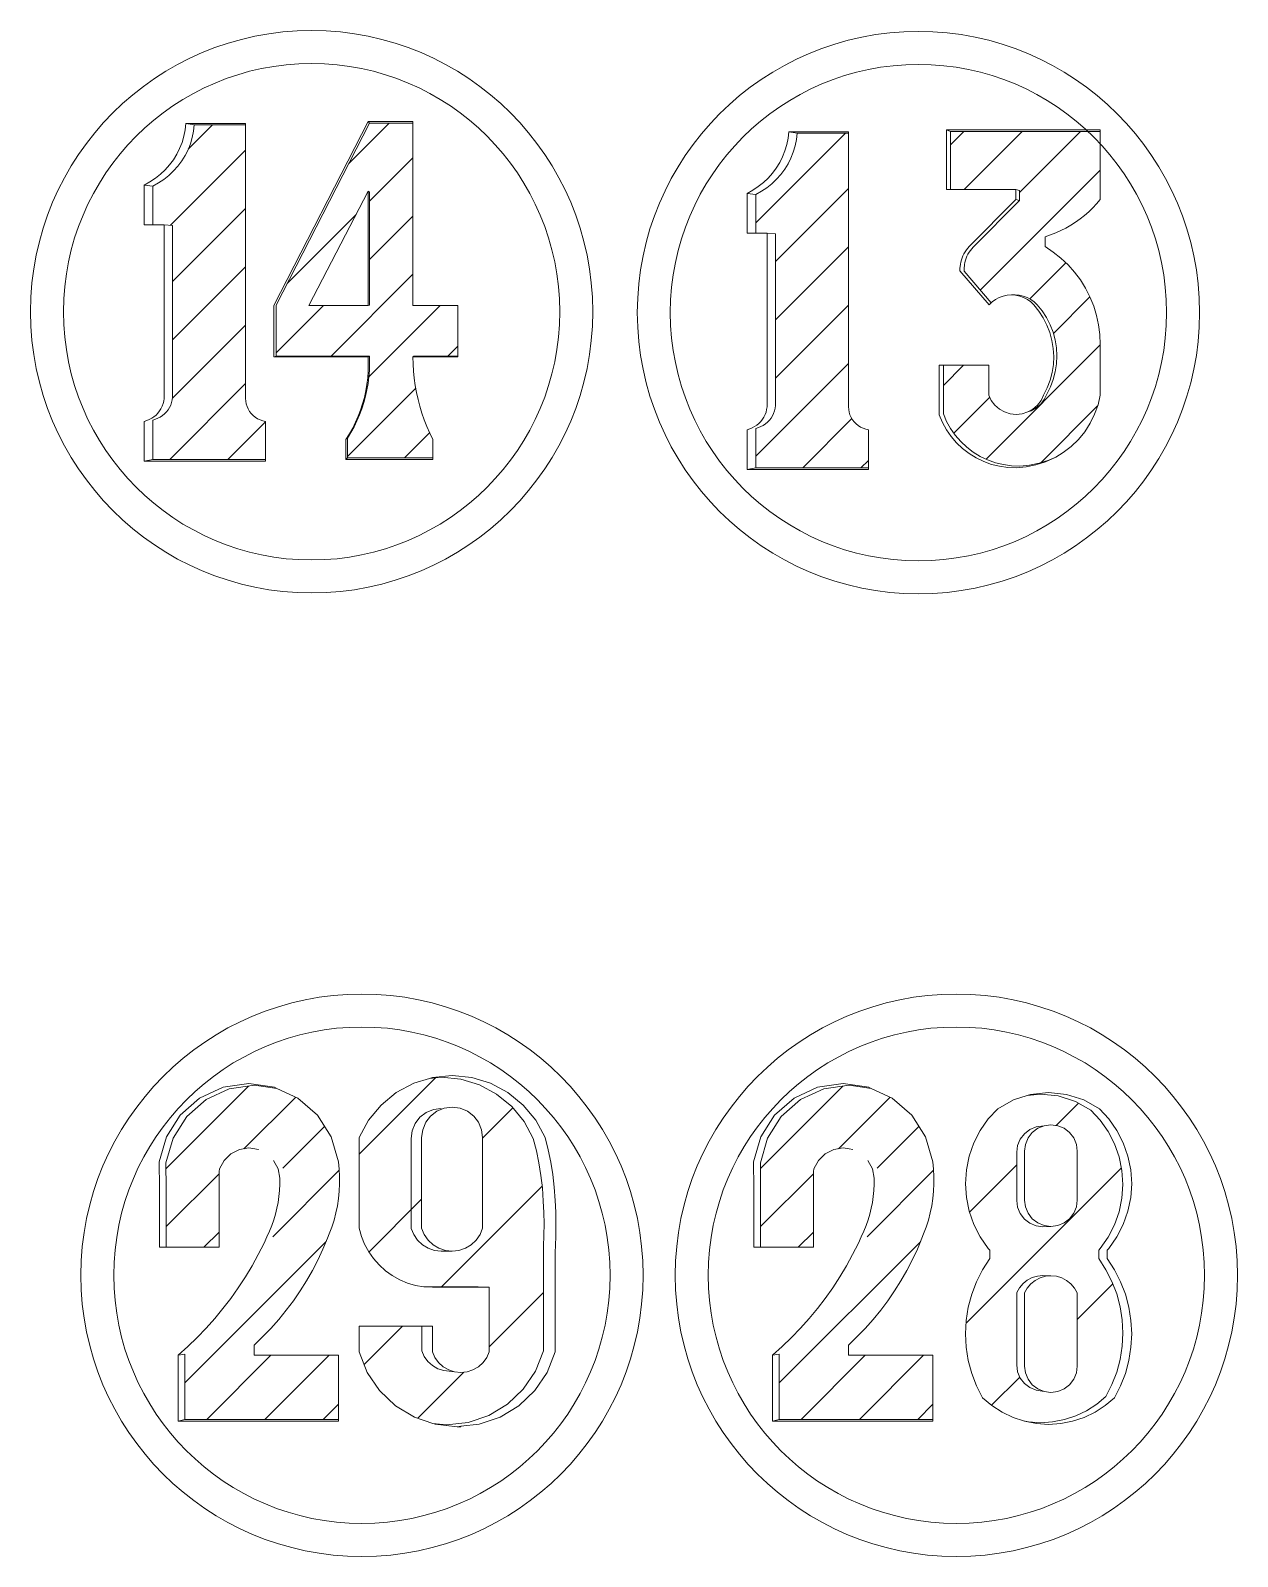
# Model space of a CAD drawing. Header units: inches. Extents: x -1979 to 7680, y -968 to 3127.
# Drawn here: x 2742.26 to 2776, y 992.77 to 1035.41 of the extents above; entities that cross this region are included whole.
import ezdxf

# ---------------------------------------------------------------- set-up
doc = ezdxf.new("R2010")
doc.units = ezdxf.units.IN
doc.header["$MEASUREMENT"] = 0
pattern_1 = [(45, (2232.7072, 1574.1366), (-0.8148213, 0.8148213), [])]

msp = doc.modelspace()

# ---------------------------------------------------------------- hatches: boundary and pattern name
at = {"lineweight": 20}
h = msp.add_hatch(dxfattribs=at)
h.set_pattern_fill('ANSI31', color=256, scale=9.218651)
h.set_pattern_definition(pattern_1)
h.paths.add_polyline_path([(2748.677, 1024.525), (2748.607, 1024.558), (2748.542, 1024.599), (2748.482, 1024.647), (2748.428, 1024.703), (2748.381, 1024.764), (2748.342, 1024.83), (2748.311, 1024.901), (2748.288, 1024.974), (2748.275, 1025.05), (2748.27, 1025.127), (2748.27, 1032.767), (2746.836, 1032.767), (2746.815, 1032.589), (2746.779, 1032.413), (2746.727, 1032.241), (2746.661, 1032.074), (2746.58, 1031.913), (2746.486, 1031.76), (2746.378, 1031.616), (2746.259, 1031.481), (2746.128, 1031.358), (2745.988, 1031.246), (2745.838, 1031.147), (2745.68, 1031.061), (2745.68, 1029.979), (2745.992, 1029.979), (2746.23, 1029.962), (2746.23, 1025.157), (2746.22, 1025.083), (2746.202, 1025.01), (2746.177, 1024.94), (2746.144, 1024.872), (2746.105, 1024.809), (2746.059, 1024.749), (2746.007, 1024.695), (2745.949, 1024.647), (2745.887, 1024.605), (2745.821, 1024.57), (2745.752, 1024.542), (2745.68, 1024.521), (2745.68, 1023.422), (2748.825, 1023.422), (2748.825, 1024.485), (2748.75, 1024.5)])
h = msp.add_hatch(dxfattribs=at)
h.set_pattern_fill('ANSI31', color=256, scale=9.218651)
h.set_pattern_definition([(45, (2232.7072, 1574.1366), (-0.8148213, 0.8148213), [])])
h.paths.add_polyline_path([(2752.95, 1032.815), (2751.734, 1032.815), (2749.123, 1027.73), (2749.123, 1026.303), (2751.734, 1026.303), (2751.734, 1026.09), (2751.73, 1025.907), (2751.717, 1025.725), (2751.695, 1025.544), (2751.664, 1025.364), (2751.625, 1025.185), (2751.577, 1025.009), (2751.52, 1024.835), (2751.456, 1024.664), (2751.382, 1024.497), (2751.301, 1024.333), (2751.212, 1024.174), (2751.115, 1024.019), (2751.115, 1023.469), (2753.505, 1023.469), (2753.505, 1023.977), (2753.419, 1024.157), (2753.339, 1024.34), (2753.266, 1024.525), (2753.201, 1024.714), (2753.143, 1024.905), (2753.093, 1025.098), (2753.05, 1025.293), (2753.015, 1025.489), (2752.987, 1025.687), (2752.967, 1025.885), (2752.955, 1026.084), (2752.95, 1026.303), (2754.199, 1026.303), (2754.199, 1027.724), (2752.95, 1027.724)])
h.paths.add_polyline_path([(2751.701, 1030.916), (2751.734, 1030.891), (2751.734, 1027.73), (2751.701, 1027.724), (2750.036, 1027.724)], flags=16)
h = msp.add_hatch(dxfattribs=at)
h.set_pattern_fill('ANSI31', color=256, scale=9.218651)
h.set_pattern_definition(pattern_1)
h.paths.add_polyline_path([(2765.53, 1024.292), (2765.46, 1024.325), (2765.395, 1024.366), (2765.335, 1024.414), (2765.281, 1024.47), (2765.234, 1024.531), (2765.195, 1024.597), (2765.164, 1024.668), (2765.141, 1024.741), (2765.128, 1024.817), (2765.123, 1024.894), (2765.123, 1032.535), (2763.689, 1032.535), (2763.668, 1032.356), (2763.632, 1032.18), (2763.58, 1032.008), (2763.513, 1031.841), (2763.433, 1031.68), (2763.339, 1031.527), (2763.231, 1031.383), (2763.112, 1031.248), (2762.981, 1031.125), (2762.841, 1031.013), (2762.691, 1030.914), (2762.533, 1030.828), (2762.533, 1029.746), (2762.845, 1029.746), (2763.082, 1029.729), (2763.082, 1024.924), (2763.072, 1024.85), (2763.055, 1024.777), (2763.029, 1024.707), (2762.997, 1024.639), (2762.957, 1024.576), (2762.911, 1024.517), (2762.86, 1024.462), (2762.802, 1024.414), (2762.74, 1024.372), (2762.674, 1024.337), (2762.605, 1024.309), (2762.533, 1024.288), (2762.533, 1023.189), (2765.678, 1023.189), (2765.678, 1024.252), (2765.603, 1024.267)])
h = msp.add_hatch(dxfattribs=at)
h.set_pattern_fill('ANSI31', color=256, scale=9.218651)
h.set_pattern_definition(pattern_1)
h.paths.add_polyline_path([(2772.161, 1032.582), (2767.977, 1032.582), (2767.977, 1030.961), (2769.802, 1030.961), (2769.901, 1030.933), (2769.901, 1030.658), (2768.61, 1029.354), (2768.529, 1029.261), (2768.494, 1029.21), (2768.463, 1029.158), (2768.435, 1029.103), (2768.411, 1029.046), (2768.391, 1028.988), (2768.375, 1028.928), (2768.363, 1028.867), (2768.352, 1028.745), (2768.353, 1028.683), (2769.112, 1027.799), (2769.137, 1027.823), (2769.232, 1027.892), (2769.335, 1027.947), (2769.445, 1027.987), (2769.56, 1028.011), (2769.677, 1028.019), (2769.777, 1028.019), (2769.893, 1028.011), (2770.007, 1027.987), (2770.116, 1027.948), (2770.218, 1027.893), (2770.312, 1027.825), (2770.396, 1027.744), (2770.537, 1027.571), (2770.659, 1027.383), (2770.761, 1027.184), (2770.842, 1026.976), (2770.9, 1026.76), (2770.936, 1026.539), (2770.948, 1026.316), (2770.938, 1026.092), (2770.904, 1025.871), (2770.847, 1025.655), (2770.768, 1025.445), (2770.667, 1025.246), (2770.596, 1025.098), (2770.496, 1024.967), (2770.372, 1024.86), (2770.228, 1024.779), (2770.133, 1024.747), (2769.974, 1024.697), (2769.809, 1024.68), (2769.644, 1024.697), (2769.486, 1024.747), (2769.341, 1024.828), (2769.215, 1024.937), (2769.115, 1025.069), (2769.042, 1025.218), (2769.042, 1026.051), (2767.774, 1026.051), (2767.774, 1024.696), (2767.865, 1024.485), (2767.977, 1024.284), (2768.108, 1024.096), (2768.259, 1023.922), (2768.426, 1023.765), (2768.609, 1023.626), (2768.804, 1023.506), (2769.012, 1023.407), (2769.228, 1023.33), (2769.451, 1023.275), (2769.679, 1023.244), (2769.908, 1023.236), (2770.185, 1023.259), (2770.457, 1023.313), (2770.721, 1023.398), (2770.916, 1023.487), (2771.126, 1023.612), (2771.348, 1023.783), (2771.549, 1023.978), (2771.727, 1024.195), (2771.879, 1024.43), (2772.003, 1024.681), (2772.097, 1024.945), (2772.161, 1025.218), (2772.161, 1026.636), (2772.15, 1026.909), (2772.115, 1027.18), (2772.057, 1027.447), (2771.976, 1027.708), (2771.873, 1027.961), (2771.749, 1028.204), (2771.605, 1028.436), (2771.441, 1028.655), (2771.26, 1028.859), (2771.061, 1029.046), (2770.847, 1029.216), (2770.62, 1029.367), (2770.62, 1029.645), (2770.769, 1029.694), (2770.915, 1029.751), (2771.059, 1029.815), (2771.199, 1029.886), (2771.336, 1029.964), (2771.468, 1030.049), (2771.596, 1030.14), (2771.72, 1030.237), (2771.838, 1030.341), (2771.951, 1030.449), (2772.059, 1030.564), (2772.161, 1030.683)])
h = msp.add_hatch(dxfattribs=at)
h.set_pattern_fill('ANSI31', color=256, scale=9.218651)
h.set_pattern_definition([(45, (2110.6384, 1574.1366), (-0.8148213, 0.8148213), [])])
h.paths.add_polyline_path([(2750.863, 998.393), (2748.506, 998.393), (2748.506, 998.67), (2748.746, 998.9), (2748.977, 999.139), (2749.198, 999.388), (2749.409, 999.645), (2749.608, 999.911), (2749.797, 1000.185), (2749.974, 1000.466), (2750.14, 1000.755), (2750.293, 1001.05), (2750.434, 1001.351), (2750.563, 1001.658), (2750.606, 1001.777), (2750.679, 1001.969), (2750.742, 1002.165), (2750.794, 1002.364), (2750.836, 1002.565), (2750.867, 1002.768), (2750.888, 1002.973), (2750.898, 1003.178), (2750.897, 1003.383), (2750.885, 1003.589), (2750.863, 1003.793), (2750.665, 1004.488), (2750.278, 1005.099), (2749.733, 1005.575), (2749.142, 1005.847), (2748.524, 1005.936), (2747.816, 1005.834), (2747.165, 1005.535), (2746.626, 1005.063), (2746.242, 1004.458), (2746.046, 1003.77), (2746.053, 1003.053), (2746.053, 1001.406), (2747.528, 1001.406), (2747.528, 1003.572), (2747.667, 1003.832), (2747.858, 1004.019), (2748.097, 1004.138), (2748.36, 1004.179), (2748.524, 1004.152), (2748.624, 1004.138), (2748.628, 1004.136), (2748.786, 1004.111), (2749.022, 1003.993), (2749.211, 1003.809), (2749.335, 1003.575), (2749.382, 1003.315), (2749.383, 1003.148), (2749.375, 1002.981), (2749.359, 1002.815), (2749.335, 1002.649), (2749.303, 1002.485), (2749.263, 1002.323), (2749.215, 1002.162), (2749.16, 1002.004), (2749.097, 1001.85), (2749.026, 1001.698), (2748.948, 1001.524), (2748.787, 1001.205), (2748.614, 1000.891), (2748.43, 1000.585), (2748.235, 1000.285), (2748.028, 999.993), (2747.81, 999.709), (2747.582, 999.434), (2747.344, 999.167), (2747.096, 998.909), (2746.839, 998.661), (2746.572, 998.422), (2746.572, 996.598), (2750.863, 996.598)])
h = msp.add_hatch(dxfattribs=at)
h.set_pattern_fill('ANSI31', color=256, scale=17)
h.set_pattern_definition([(45, (1799.839, 1888.5793), (-1.502602, 1.502602), [])])
h.paths.add_polyline_path([(2756.595, 1001.299), (2756.602, 1001.428), (2756.611, 1001.745), (2756.613, 1002.062), (2756.607, 1002.38), (2756.593, 1002.697), (2756.567, 1003.069), (2756.527, 1003.416), (2756.471, 1003.761), (2756.4, 1004.103), (2756.313, 1004.442), (2756.055, 1004.922), (2755.709, 1005.343), (2755.287, 1005.688), (2754.806, 1005.945), (2754.284, 1006.103), (2753.741, 1006.156), (2753.415, 1006.124), (2752.969, 1005.989), (2752.483, 1005.73), (2752.057, 1005.381), (2751.708, 1004.956), (2751.447, 1004.471), (2751.447, 1001.939), (2751.51, 1001.711), (2751.598, 1001.491), (2751.711, 1001.283), (2751.847, 1001.089), (2752.003, 1000.911), (2752.179, 1000.752), (2752.371, 1000.614), (2752.578, 1000.499), (2752.796, 1000.407), (2753.024, 1000.341), (2753.257, 1000.301), (2753.295, 1000.299), (2754.768, 1000.299), (2755.08, 1000.288), (2755.08, 998.484), (2755.01, 998.325), (2754.907, 998.184), (2754.777, 998.067), (2754.626, 997.98), (2754.46, 997.926), (2754.287, 997.907), (2754.113, 997.926), (2753.81, 997.96), (2753.646, 998.013), (2753.496, 998.1), (2753.368, 998.215), (2753.266, 998.355), (2753.196, 998.513), (2753.196, 999.206), (2751.447, 999.206), (2751.447, 998.484), (2751.673, 997.911), (2752.017, 997.4), (2752.463, 996.975), (2752.99, 996.657), (2753.504, 996.483), (2753.882, 996.442), (2754.489, 996.508), (2755.067, 996.703), (2755.589, 997.019), (2756.031, 997.439), (2756.371, 997.946), (2756.595, 998.513)])
h.paths.add_polyline_path([(2754.716, 1001.606), (2754.577, 1001.476), (2754.414, 1001.378), (2754.233, 1001.318), (2754.044, 1001.298), (2753.854, 1001.318), (2753.674, 1001.378), (2753.51, 1001.476), (2753.371, 1001.606), (2753.264, 1001.763), (2753.192, 1001.939), (2753.192, 1004.471), (2753.221, 1004.692), (2753.306, 1004.898), (2753.441, 1005.074), (2753.618, 1005.209), (2753.823, 1005.295), (2754.044, 1005.324), (2754.264, 1005.295), (2754.47, 1005.209), (2754.646, 1005.074), (2754.782, 1004.898), (2754.867, 1004.692), (2754.896, 1004.471), (2754.896, 1001.939), (2754.824, 1001.763)], flags=16)
h = msp.add_hatch(dxfattribs=at)
h.set_pattern_fill('ANSI31', color=256, scale=9.218651)
h.set_pattern_definition([(45, (2127.2522, 1574.1366), (-0.8148213, 0.8148213), [])])
h.paths.add_polyline_path([(2767.477, 998.393), (2765.12, 998.393), (2765.12, 998.67), (2765.36, 998.9), (2765.591, 999.139), (2765.812, 999.388), (2766.023, 999.645), (2766.222, 999.911), (2766.411, 1000.185), (2766.588, 1000.466), (2766.753, 1000.755), (2766.907, 1001.05), (2767.048, 1001.351), (2767.177, 1001.658), (2767.22, 1001.777), (2767.293, 1001.969), (2767.355, 1002.165), (2767.408, 1002.364), (2767.45, 1002.565), (2767.481, 1002.768), (2767.502, 1002.973), (2767.511, 1003.178), (2767.511, 1003.383), (2767.499, 1003.589), (2767.477, 1003.793), (2767.279, 1004.488), (2766.892, 1005.099), (2766.347, 1005.575), (2765.756, 1005.847), (2765.138, 1005.936), (2764.429, 1005.834), (2763.779, 1005.535), (2763.24, 1005.063), (2762.856, 1004.458), (2762.66, 1003.77), (2762.666, 1003.053), (2762.666, 1001.406), (2764.142, 1001.406), (2764.142, 1003.572), (2764.281, 1003.832), (2764.472, 1004.019), (2764.71, 1004.138), (2764.974, 1004.179), (2765.138, 1004.152), (2765.238, 1004.138), (2765.242, 1004.136), (2765.399, 1004.111), (2765.636, 1003.993), (2765.825, 1003.809), (2765.949, 1003.575), (2765.996, 1003.315), (2765.996, 1003.148), (2765.989, 1002.981), (2765.973, 1002.815), (2765.949, 1002.649), (2765.917, 1002.485), (2765.877, 1002.323), (2765.829, 1002.162), (2765.774, 1002.004), (2765.711, 1001.85), (2765.64, 1001.698), (2765.562, 1001.524), (2765.401, 1001.205), (2765.228, 1000.891), (2765.044, 1000.585), (2764.848, 1000.285), (2764.642, 999.993), (2764.424, 999.709), (2764.196, 999.434), (2763.958, 999.167), (2763.71, 998.909), (2763.452, 998.661), (2763.186, 998.422), (2763.186, 996.598), (2767.477, 996.598)])
h = msp.add_hatch(dxfattribs=at)
h.set_pattern_fill('ANSI31', color=256, scale=17)
h.set_pattern_definition([(45, (1803.5288, 1888.615), (-1.502602, 1.502602), [])])
h.paths.add_polyline_path([(2772.117, 1001.326), (2772.161, 1001.374), (2772.383, 1001.691), (2772.559, 1002.035), (2772.688, 1002.4), (2772.766, 1002.779), (2772.792, 1003.164), (2772.766, 1003.55), (2772.688, 1003.929), (2772.559, 1004.294), (2772.383, 1004.638), (2772.161, 1004.955), (2771.899, 1005.239), (2771.464, 1005.483), (2770.988, 1005.634), (2770.492, 1005.685), (2770.116, 1005.646), (2769.734, 1005.525), (2769.294, 1005.278), (2769.03, 1004.991), (2768.806, 1004.671), (2768.628, 1004.324), (2768.498, 1003.956), (2768.419, 1003.573), (2768.393, 1003.183), (2768.419, 1002.794), (2768.498, 1002.411), (2768.628, 1002.043), (2768.806, 1001.696), (2769.03, 1001.376), (2769.074, 1001.327), (2769.074, 1001.089), (2768.871, 1000.775), (2768.701, 1000.441), (2768.567, 1000.092), (2768.471, 999.73), (2768.412, 999.361), (2768.393, 998.987), (2768.412, 998.613), (2768.471, 998.244), (2768.567, 997.882), (2768.701, 997.533), (2768.871, 997.199), (2769.13, 996.981), (2769.415, 996.797), (2769.721, 996.65), (2770.017, 996.553), (2770.157, 996.526), (2770.492, 996.504), (2770.827, 996.526), (2771.157, 996.59), (2771.476, 996.695), (2771.779, 996.84), (2772.062, 997.022), (2772.319, 997.239), (2772.487, 997.569), (2772.619, 997.915), (2772.715, 998.273), (2772.773, 998.639), (2772.792, 999.009), (2772.773, 999.379), (2772.715, 999.745), (2772.619, 1000.103), (2772.487, 1000.449), (2772.319, 1000.779), (2772.117, 1001.09)])
h.paths.add_polyline_path([(2771.082, 1000.552), (2771.219, 1000.481), (2771.341, 1000.385), (2771.441, 1000.268), (2771.518, 1000.133), (2771.518, 998.086), (2771.493, 997.895), (2771.419, 997.718), (2771.302, 997.565), (2771.149, 997.448), (2770.971, 997.374), (2770.78, 997.349), (2770.589, 997.374), (2770.367, 997.411), (2770.191, 997.484), (2770.039, 997.6), (2769.923, 997.752), (2769.85, 997.928), (2769.826, 998.117), (2769.826, 1000.144), (2769.901, 1000.277), (2770.001, 1000.393), (2770.121, 1000.489), (2770.257, 1000.559), (2770.404, 1000.602), (2770.556, 1000.617), (2770.78, 1000.611), (2770.934, 1000.596)], flags=16)
h.paths.add_polyline_path([(2770.971, 1002.014), (2770.78, 1001.989), (2770.556, 1001.981), (2770.367, 1002.006), (2770.191, 1002.079), (2770.039, 1002.195), (2769.923, 1002.347), (2769.85, 1002.523), (2769.826, 1002.712), (2769.826, 1004.063), (2769.85, 1004.252), (2769.923, 1004.428), (2770.039, 1004.58), (2770.191, 1004.696), (2770.367, 1004.769), (2770.589, 1004.804), (2770.78, 1004.829), (2770.971, 1004.804), (2771.149, 1004.73), (2771.302, 1004.613), (2771.419, 1004.46), (2771.493, 1004.282), (2771.518, 1004.091), (2771.518, 1002.726), (2771.493, 1002.536), (2771.419, 1002.358), (2771.302, 1002.205), (2771.149, 1002.088)], flags=16)

# ---------------------------------------------------------------- linework, layer by layer
for p, q in [((2751.734, 1032.815), (2752.95, 1032.815)), ((2767.859, 1032.627), (2767.859, 1030.961)), ((2767.977, 1032.582), (2767.977, 1030.961)), ((2745.68, 1031.061), (2745.68, 1029.979)), ((2751.701, 1027.724), (2751.701, 1030.916)), ((2762.533, 1030.828), (2762.533, 1029.746)), ((2767.859, 1030.961), (2767.977, 1030.961)), ((2767.977, 1030.961), (2769.802, 1030.961)), ((2769.802, 1030.961), (2769.901, 1030.933)), ((2769.901, 1030.933), (2769.901, 1030.658)), ((2770.133, 1024.747), (2769.974, 1024.697)), ((2745.68, 1023.422), (2748.825, 1023.422)), ((2762.533, 1023.189), (2765.678, 1023.189)), ((2770.626, 1000.596), (2770.478, 1000.552)), ((2770.78, 1000.611), (2770.626, 1000.596))]:
    msp.add_line(p, q, dxfattribs=at)
for points in [[(2745.437, 1023.374), (2748.825, 1023.374), (2748.825, 1023.422), (2748.825, 1024.485), (2748.75, 1024.5), (2748.677, 1024.525), (2748.607, 1024.558), (2748.542, 1024.599), (2748.482, 1024.647), (2748.428, 1024.703), (2748.381, 1024.764), (2748.342, 1024.83), (2748.311, 1024.901), (2748.288, 1024.974), (2748.275, 1025.05), (2748.27, 1025.127), (2748.27, 1032.767), (2748.27, 1032.812), (2746.605, 1032.812), (2746.583, 1032.632), (2746.547, 1032.454), (2746.494, 1032.28), (2746.427, 1032.112), (2746.346, 1031.949), (2746.251, 1031.795), (2746.142, 1031.649), (2746.022, 1031.513), (2745.89, 1031.388), (2745.748, 1031.276), (2745.596, 1031.175), (2745.437, 1031.089), (2745.437, 1029.979), (2745.68, 1029.979), (2745.992, 1029.979), (2745.992, 1025.127), (2745.982, 1025.052), (2745.964, 1024.979), (2745.938, 1024.907), (2745.906, 1024.839), (2745.866, 1024.775), (2745.819, 1024.715), (2745.767, 1024.661), (2745.709, 1024.612), (2745.646, 1024.57), (2745.58, 1024.534), (2745.509, 1024.506), (2745.437, 1024.485), (2745.437, 1023.374), (2745.68, 1023.422), (2745.68, 1024.521), (2745.752, 1024.542), (2745.821, 1024.57), (2745.887, 1024.605), (2745.949, 1024.647), (2746.007, 1024.695), (2746.059, 1024.749), (2746.105, 1024.809), (2746.144, 1024.872), (2746.177, 1024.94), (2746.202, 1025.01), (2746.22, 1025.083), (2746.23, 1025.157), (2746.23, 1029.962), (2745.992, 1029.979)], [(2745.437, 1031.089), (2745.68, 1031.061), (2745.838, 1031.147), (2745.988, 1031.246), (2746.128, 1031.358), (2746.259, 1031.481), (2746.378, 1031.616), (2746.486, 1031.76), (2746.58, 1031.913), (2746.661, 1032.074), (2746.727, 1032.241), (2746.779, 1032.413), (2746.815, 1032.589), (2746.836, 1032.767)], [(2746.605, 1032.812), (2746.836, 1032.767), (2748.27, 1032.767)], [(2749.064, 1026.284), (2749.064, 1027.724), (2751.701, 1032.859)], [(2752.95, 1026.284), (2754.199, 1026.284), (2754.199, 1026.303), (2754.199, 1027.724), (2752.95, 1027.724), (2752.95, 1032.815), (2752.95, 1032.859), (2751.701, 1032.859), (2751.734, 1032.815), (2749.123, 1027.73), (2749.123, 1026.303)], [(2762.29, 1023.141), (2765.678, 1023.141), (2765.678, 1023.189), (2765.678, 1024.252), (2765.603, 1024.267), (2765.53, 1024.292), (2765.46, 1024.325), (2765.395, 1024.366), (2765.335, 1024.414), (2765.281, 1024.47), (2765.234, 1024.531), (2765.195, 1024.597), (2765.164, 1024.668), (2765.141, 1024.741), (2765.128, 1024.817), (2765.123, 1024.894), (2765.123, 1032.535), (2765.123, 1032.579), (2763.458, 1032.579), (2763.436, 1032.399), (2763.399, 1032.221), (2763.347, 1032.047), (2763.28, 1031.879), (2763.199, 1031.716), (2763.103, 1031.562), (2762.995, 1031.416), (2762.875, 1031.28), (2762.743, 1031.156), (2762.601, 1031.043), (2762.449, 1030.942), (2762.29, 1030.856), (2762.29, 1029.746), (2762.533, 1029.746), (2762.845, 1029.746), (2762.845, 1024.894), (2762.835, 1024.819), (2762.817, 1024.746), (2762.791, 1024.674), (2762.758, 1024.606), (2762.719, 1024.542), (2762.672, 1024.482), (2762.62, 1024.428), (2762.562, 1024.379), (2762.499, 1024.337), (2762.432, 1024.301), (2762.362, 1024.273), (2762.29, 1024.252), (2762.29, 1023.141), (2762.533, 1023.189), (2762.533, 1024.288), (2762.605, 1024.309), (2762.674, 1024.337), (2762.74, 1024.372), (2762.802, 1024.414), (2762.86, 1024.462), (2762.911, 1024.517), (2762.957, 1024.576), (2762.997, 1024.639), (2763.029, 1024.707), (2763.055, 1024.777), (2763.072, 1024.85), (2763.082, 1024.924), (2763.082, 1029.729), (2762.845, 1029.746)], [(2762.29, 1030.856), (2762.533, 1030.828), (2762.691, 1030.914), (2762.841, 1031.013), (2762.981, 1031.125), (2763.112, 1031.248), (2763.231, 1031.383), (2763.339, 1031.527), (2763.433, 1031.68), (2763.513, 1031.841), (2763.58, 1032.008), (2763.632, 1032.18), (2763.668, 1032.356), (2763.689, 1032.535)], [(2763.458, 1032.579), (2763.689, 1032.535), (2765.123, 1032.535)], [(2771.348, 1023.783), (2771.549, 1023.978), (2771.727, 1024.195), (2771.879, 1024.43), (2772.003, 1024.681), (2772.097, 1024.945), (2772.161, 1025.218), (2772.161, 1026.636), (2772.15, 1026.909), (2772.115, 1027.18), (2772.057, 1027.447), (2771.976, 1027.708), (2771.873, 1027.961), (2771.749, 1028.204), (2771.605, 1028.436), (2771.441, 1028.655), (2771.26, 1028.859), (2771.061, 1029.046), (2770.847, 1029.216), (2770.62, 1029.367), (2770.62, 1029.645), (2770.769, 1029.694), (2770.915, 1029.751), (2771.059, 1029.815), (2771.199, 1029.886), (2771.336, 1029.964), (2771.468, 1030.049), (2771.596, 1030.14), (2771.72, 1030.237), (2771.838, 1030.341), (2771.951, 1030.449), (2772.059, 1030.564), (2772.161, 1030.683), (2772.161, 1032.582)], [(2769.802, 1030.683), (2768.498, 1029.367), (2768.417, 1029.273), (2768.381, 1029.222), (2768.349, 1029.168), (2768.321, 1029.113), (2768.297, 1029.056), (2768.277, 1028.997), (2768.261, 1028.937), (2768.249, 1028.876), (2768.238, 1028.752), (2768.239, 1028.689), (2769.052, 1027.741), (2769.112, 1027.799), (2769.137, 1027.823), (2769.232, 1027.892), (2769.335, 1027.947), (2769.445, 1027.987), (2769.56, 1028.011), (2769.677, 1028.019)], [(2769.802, 1030.961), (2769.802, 1030.683), (2769.901, 1030.658), (2768.61, 1029.354), (2768.529, 1029.261), (2768.494, 1029.21), (2768.463, 1029.158), (2768.435, 1029.103), (2768.411, 1029.046), (2768.391, 1028.988), (2768.375, 1028.928), (2768.363, 1028.867), (2768.352, 1028.745), (2768.353, 1028.683), (2769.112, 1027.799)], [(2751.701, 1026.284), (2749.064, 1026.284), (2749.123, 1026.303), (2751.734, 1026.303)], [(2754.199, 1026.303), (2752.971, 1026.303), (2752.95, 1026.284), (2752.955, 1026.084), (2752.967, 1025.885), (2752.987, 1025.687), (2753.015, 1025.489), (2753.05, 1025.293), (2753.093, 1025.098), (2753.143, 1024.905), (2753.201, 1024.714), (2753.266, 1024.525), (2753.339, 1024.34), (2753.419, 1024.157), (2753.505, 1023.977), (2753.505, 1023.469), (2753.505, 1023.422), (2751.077, 1023.422), (2751.077, 1023.977), (2751.174, 1024.134), (2751.264, 1024.295), (2751.346, 1024.46), (2751.42, 1024.629), (2751.486, 1024.801), (2751.543, 1024.977), (2751.591, 1025.155), (2751.631, 1025.335), (2751.662, 1025.517), (2751.684, 1025.7), (2751.697, 1025.884), (2751.701, 1026.068)], [(2751.701, 1026.068), (2751.701, 1026.284), (2751.734, 1026.303), (2751.734, 1026.09), (2751.73, 1025.907), (2751.717, 1025.725), (2751.695, 1025.544), (2751.664, 1025.364), (2751.625, 1025.185), (2751.577, 1025.009), (2751.52, 1024.835), (2751.456, 1024.664), (2751.382, 1024.497), (2751.301, 1024.333), (2751.212, 1024.174), (2751.115, 1024.019), (2751.115, 1023.469)], [(2769.974, 1024.697), (2769.809, 1024.68), (2769.644, 1024.697), (2769.486, 1024.747), (2769.341, 1024.828), (2769.215, 1024.937), (2769.115, 1025.069), (2769.042, 1025.218), (2769.042, 1026.051), (2767.774, 1026.051), (2767.654, 1026.051), (2767.654, 1024.663), (2767.746, 1024.45), (2767.859, 1024.247), (2767.992, 1024.057), (2768.143, 1023.882), (2768.312, 1023.723), (2768.497, 1023.582), (2768.695, 1023.461), (2768.904, 1023.361), (2769.122, 1023.283), (2769.348, 1023.228), (2769.577, 1023.197), (2769.809, 1023.189), (2770.088, 1023.212), (2770.363, 1023.267), (2770.63, 1023.353), (2770.885, 1023.468), (2770.916, 1023.487), (2771.126, 1023.612), (2771.348, 1023.783)], [(2767.774, 1026.051), (2767.774, 1024.696), (2767.865, 1024.485), (2767.977, 1024.284), (2768.108, 1024.096), (2768.259, 1023.922), (2768.426, 1023.765), (2768.609, 1023.626), (2768.804, 1023.506), (2769.012, 1023.407), (2769.228, 1023.33), (2769.451, 1023.275), (2769.679, 1023.244), (2769.908, 1023.236), (2770.185, 1023.259), (2770.457, 1023.313), (2770.721, 1023.398), (2770.916, 1023.487)], [(2751.077, 1023.422), (2751.115, 1023.469), (2753.505, 1023.469)], [(2745.864, 1001.406), (2745.864, 1003.07), (2745.857, 1003.793), (2746.056, 1004.488), (2746.443, 1005.099), (2746.987, 1005.575), (2747.644, 1005.877), (2748.36, 1005.981), (2749.076, 1005.877), (2749.142, 1005.847), (2749.733, 1005.575), (2750.278, 1005.099), (2750.665, 1004.488), (2750.863, 1003.793), (2750.885, 1003.589), (2750.897, 1003.383), (2750.898, 1003.178), (2750.888, 1002.973), (2750.867, 1002.768), (2750.836, 1002.565), (2750.794, 1002.364), (2750.742, 1002.165), (2750.679, 1001.969), (2750.606, 1001.777), (2750.563, 1001.658), (2750.434, 1001.351), (2750.293, 1001.05), (2750.14, 1000.755), (2749.974, 1000.466), (2749.797, 1000.185), (2749.608, 999.911), (2749.409, 999.645), (2749.198, 999.388), (2748.977, 999.139), (2748.746, 998.9), (2748.506, 998.67), (2748.506, 998.393), (2750.863, 998.393), (2750.863, 996.598), (2750.863, 996.551), (2746.389, 996.551)], [(2746.053, 1001.406), (2746.053, 1003.053), (2746.046, 1003.77), (2746.242, 1004.458), (2746.626, 1005.063), (2747.165, 1005.535), (2747.816, 1005.834), (2748.524, 1005.936), (2749.142, 1005.847)], [(2752.969, 1005.989), (2752.483, 1005.73), (2752.057, 1005.381), (2751.708, 1004.956), (2751.447, 1004.471), (2751.447, 1001.939), (2751.51, 1001.711), (2751.598, 1001.491), (2751.711, 1001.283), (2751.847, 1001.089), (2752.003, 1000.911), (2752.179, 1000.752), (2752.371, 1000.614), (2752.578, 1000.499), (2752.796, 1000.407), (2753.024, 1000.341), (2753.257, 1000.301), (2753.295, 1000.299), (2753.493, 1000.288), (2755.08, 1000.288)], [(2752.969, 1005.989), (2753.415, 1006.124), (2753.496, 1006.149), (2754.044, 1006.203), (2754.592, 1006.149), (2755.119, 1005.989), (2755.604, 1005.73), (2756.03, 1005.381), (2756.38, 1004.956), (2756.641, 1004.471), (2756.729, 1004.13), (2756.801, 1003.784), (2756.857, 1003.435), (2756.897, 1003.085), (2756.923, 1002.709), (2756.938, 1002.389), (2756.944, 1002.068), (2756.942, 1001.748), (2756.933, 1001.427), (2756.925, 1001.298), (2756.925, 998.484), (2756.7, 997.911), (2756.356, 997.4), (2755.909, 996.975), (2755.382, 996.657), (2754.799, 996.459), (2754.287, 996.403)], [(2753.504, 996.483), (2753.882, 996.442), (2754.489, 996.508), (2755.067, 996.703), (2755.589, 997.019), (2756.031, 997.439), (2756.371, 997.946), (2756.595, 998.513), (2756.595, 1001.299), (2756.602, 1001.428), (2756.611, 1001.745), (2756.613, 1002.062), (2756.607, 1002.38), (2756.593, 1002.697), (2756.567, 1003.069), (2756.527, 1003.416), (2756.471, 1003.761), (2756.4, 1004.103), (2756.313, 1004.442), (2756.055, 1004.922), (2755.709, 1005.343), (2755.287, 1005.688), (2754.806, 1005.945), (2754.284, 1006.103), (2753.741, 1006.156), (2753.415, 1006.124)], [(2762.478, 1001.406), (2762.478, 1003.07), (2762.471, 1003.793), (2762.669, 1004.488), (2763.057, 1005.099), (2763.601, 1005.575), (2764.258, 1005.877), (2764.974, 1005.981), (2765.69, 1005.877), (2765.756, 1005.847), (2766.347, 1005.575), (2766.892, 1005.099), (2767.279, 1004.488), (2767.477, 1003.793), (2767.499, 1003.589), (2767.511, 1003.383), (2767.511, 1003.178), (2767.502, 1002.973), (2767.481, 1002.768), (2767.45, 1002.565), (2767.408, 1002.364), (2767.355, 1002.165), (2767.293, 1001.969), (2767.22, 1001.777), (2767.177, 1001.658), (2767.048, 1001.351), (2766.907, 1001.05), (2766.753, 1000.755), (2766.588, 1000.466), (2766.411, 1000.185), (2766.222, 999.911), (2766.023, 999.645), (2765.812, 999.388), (2765.591, 999.139), (2765.36, 998.9), (2765.12, 998.67), (2765.12, 998.393), (2767.477, 998.393), (2767.477, 996.598), (2767.477, 996.551), (2763.002, 996.551)], [(2762.666, 1001.406), (2762.666, 1003.053), (2762.66, 1003.77), (2762.856, 1004.458), (2763.24, 1005.063), (2763.779, 1005.535), (2764.429, 1005.834), (2765.138, 1005.936), (2765.756, 1005.847)], [(2769.074, 1001.089), (2769.074, 1001.327), (2769.03, 1001.376), (2768.806, 1001.696), (2768.628, 1002.043), (2768.498, 1002.411), (2768.419, 1002.794), (2768.393, 1003.183), (2768.419, 1003.573), (2768.498, 1003.956), (2768.628, 1004.324), (2768.806, 1004.671), (2769.03, 1004.991), (2769.294, 1005.278), (2769.734, 1005.525), (2770.116, 1005.646), (2770.214, 1005.677)], [(2770.017, 996.553), (2770.157, 996.526), (2770.492, 996.504), (2770.827, 996.526), (2771.157, 996.59), (2771.476, 996.695), (2771.779, 996.84), (2772.062, 997.022), (2772.319, 997.239), (2772.487, 997.569), (2772.619, 997.915), (2772.715, 998.273), (2772.773, 998.639), (2772.792, 999.009), (2772.773, 999.379), (2772.715, 999.745), (2772.619, 1000.103), (2772.487, 1000.449), (2772.319, 1000.779), (2772.117, 1001.09), (2772.117, 1001.326), (2772.161, 1001.374), (2772.383, 1001.691), (2772.559, 1002.035), (2772.688, 1002.4), (2772.766, 1002.779), (2772.792, 1003.164), (2772.766, 1003.55), (2772.688, 1003.929), (2772.559, 1004.294), (2772.383, 1004.638), (2772.161, 1004.955), (2771.899, 1005.239), (2771.464, 1005.483), (2770.988, 1005.634), (2770.492, 1005.685), (2770.116, 1005.646)], [(2772.357, 1001.089), (2772.357, 1001.327), (2772.401, 1001.376), (2772.625, 1001.696), (2772.803, 1002.043), (2772.933, 1002.411), (2773.012, 1002.794), (2773.038, 1003.183), (2773.012, 1003.573), (2772.933, 1003.956), (2772.803, 1004.324), (2772.625, 1004.671), (2772.401, 1004.991), (2772.136, 1005.278), (2771.697, 1005.525), (2771.217, 1005.677), (2770.715, 1005.729), (2770.214, 1005.677)], [(2753.741, 1005.286), (2753.523, 1005.257), (2753.319, 1005.173), (2753.145, 1005.039), (2753.01, 1004.864), (2752.926, 1004.66), (2752.897, 1004.442), (2752.897, 1001.934), (2752.969, 1001.76), (2753.075, 1001.605), (2753.213, 1001.476), (2753.375, 1001.379), (2753.554, 1001.319), (2753.741, 1001.299), (2754.044, 1001.298), (2754.233, 1001.318), (2754.414, 1001.378), (2754.577, 1001.476), (2754.716, 1001.606), (2754.824, 1001.763), (2754.896, 1001.939), (2754.896, 1004.471)], [(2754.896, 1004.471), (2754.867, 1004.692), (2754.782, 1004.898), (2754.646, 1005.074), (2754.47, 1005.209), (2754.264, 1005.295), (2754.044, 1005.324), (2753.823, 1005.295), (2753.618, 1005.209), (2753.441, 1005.074), (2753.306, 1004.898), (2753.221, 1004.692), (2753.192, 1004.471), (2753.192, 1001.939), (2753.264, 1001.763), (2753.371, 1001.606), (2753.51, 1001.476), (2753.674, 1001.378), (2753.854, 1001.318), (2754.044, 1001.298)], [(2770.589, 1004.804), (2770.411, 1004.73), (2770.259, 1004.613), (2770.141, 1004.46), (2770.068, 1004.282), (2770.042, 1004.091), (2770.042, 1002.726), (2770.068, 1002.536), (2770.141, 1002.358), (2770.259, 1002.205), (2770.411, 1002.088), (2770.589, 1002.014), (2770.78, 1001.989)], [(2745.864, 1001.406), (2746.053, 1001.406), (2747.53, 1001.406), (2747.53, 1003.525), (2747.543, 1003.599), (2747.668, 1003.834), (2747.86, 1004.021), (2748.098, 1004.14), (2748.362, 1004.181), (2748.527, 1004.154), (2748.626, 1004.14), (2748.63, 1004.138)], [(2762.478, 1001.406), (2762.667, 1001.406), (2764.143, 1001.406), (2764.143, 1003.525), (2764.157, 1003.599), (2764.282, 1003.834), (2764.473, 1004.021), (2764.712, 1004.14), (2764.976, 1004.181), (2765.14, 1004.154), (2765.24, 1004.14), (2765.244, 1004.138)], [(2749.054, 1003.832), (2749.179, 1003.597), (2749.227, 1003.334), (2749.227, 1003.165), (2749.219, 1002.997), (2749.203, 1002.829), (2749.179, 1002.661), (2749.146, 1002.496), (2749.106, 1002.332), (2749.058, 1002.17), (2749.002, 1002.01), (2748.938, 1001.854), (2748.867, 1001.701), (2748.788, 1001.525), (2748.626, 1001.203), (2748.451, 1000.886), (2748.265, 1000.577), (2748.067, 1000.274), (2747.859, 999.979), (2747.639, 999.693), (2747.409, 999.414), (2747.168, 999.145), (2746.918, 998.884), (2746.658, 998.634), (2746.389, 998.393), (2746.389, 996.551), (2746.572, 996.598), (2750.863, 996.598)], [(2765.667, 1003.832), (2765.793, 1003.597), (2765.841, 1003.334), (2765.841, 1003.165), (2765.833, 1002.997), (2765.817, 1002.829), (2765.792, 1002.661), (2765.76, 1002.496), (2765.72, 1002.332), (2765.672, 1002.17), (2765.616, 1002.01), (2765.552, 1001.854), (2765.481, 1001.701), (2765.402, 1001.525), (2765.239, 1001.203), (2765.065, 1000.886), (2764.879, 1000.577), (2764.681, 1000.274), (2764.473, 999.979), (2764.253, 999.693), (2764.023, 999.414), (2763.782, 999.145), (2763.532, 998.884), (2763.272, 998.634), (2763.002, 998.393), (2763.002, 996.551), (2763.186, 996.598), (2767.477, 996.598)], [(2769.074, 1001.089), (2768.871, 1000.775), (2768.701, 1000.441), (2768.567, 1000.092), (2768.471, 999.73), (2768.412, 999.361), (2768.393, 998.987), (2768.412, 998.613), (2768.471, 998.244), (2768.567, 997.882), (2768.701, 997.533), (2768.871, 997.199), (2769.13, 996.981), (2769.415, 996.797), (2769.721, 996.65), (2770.017, 996.553), (2770.044, 996.544)], [(2770.044, 996.544), (2770.377, 996.479), (2770.715, 996.458), (2771.054, 996.479), (2771.387, 996.544), (2771.71, 996.65), (2772.016, 996.797), (2772.301, 996.981), (2772.56, 997.199), (2772.73, 997.533), (2772.864, 997.882), (2772.96, 998.244), (2773.019, 998.613), (2773.038, 998.987), (2773.019, 999.361), (2772.96, 999.73), (2772.864, 1000.092), (2772.73, 1000.441), (2772.56, 1000.775), (2772.357, 1001.089)], [(2770.478, 1000.552), (2770.341, 1000.481), (2770.22, 1000.385), (2770.119, 1000.268), (2770.042, 1000.133), (2770.042, 998.086), (2770.068, 997.895), (2770.141, 997.718), (2770.259, 997.565), (2770.411, 997.448), (2770.589, 997.374)], [(2754.287, 997.907), (2754.46, 997.926), (2754.626, 997.98), (2754.777, 998.067), (2754.907, 998.184), (2755.01, 998.325), (2755.08, 998.484), (2755.08, 1000.288), (2754.768, 1000.299), (2753.295, 1000.299)], [(2754.186, 996.392), (2753.574, 996.459), (2753.504, 996.483), (2752.99, 996.657), (2752.463, 996.975), (2752.017, 997.4), (2751.673, 997.911), (2751.447, 998.484), (2751.447, 999.206), (2753.196, 999.206), (2753.493, 999.206), (2753.493, 998.484), (2753.564, 998.325), (2753.667, 998.184), (2753.796, 998.067), (2753.947, 997.98), (2754.113, 997.926)], [(2754.287, 997.907), (2754.113, 997.926), (2753.81, 997.96), (2753.646, 998.013), (2753.496, 998.1), (2753.368, 998.215), (2753.266, 998.355), (2753.196, 998.513), (2753.196, 999.206)], [(2746.389, 998.393), (2746.572, 998.422), (2746.572, 996.598)], [(2763.002, 998.393), (2763.186, 998.422), (2763.186, 996.598)]]:
    msp.add_lwpolyline(points, dxfattribs=at)
for points in [[(2767.977, 1032.582), (2772.161, 1032.582), (2772.161, 1032.627), (2767.859, 1032.627)], [(2750.036, 1027.724), (2751.701, 1030.916), (2751.734, 1030.891), (2751.734, 1027.73), (2751.701, 1027.724)], [(2769.893, 1028.011), (2769.777, 1028.019), (2769.677, 1028.019), (2769.794, 1028.011), (2769.909, 1027.987), (2770.019, 1027.947), (2770.122, 1027.892), (2770.217, 1027.823), (2770.302, 1027.741), (2770.444, 1027.566), (2770.567, 1027.377), (2770.67, 1027.176), (2770.752, 1026.965), (2770.811, 1026.747), (2770.847, 1026.524), (2770.86, 1026.299), (2770.849, 1026.073), (2770.815, 1025.85), (2770.757, 1025.631), (2770.677, 1025.42), (2770.576, 1025.218), (2770.504, 1025.069), (2770.403, 1024.937), (2770.277, 1024.828), (2770.133, 1024.747), (2770.228, 1024.779), (2770.372, 1024.86), (2770.496, 1024.967), (2770.596, 1025.098), (2770.667, 1025.246), (2770.768, 1025.445), (2770.847, 1025.655), (2770.904, 1025.871), (2770.938, 1026.092), (2770.948, 1026.316), (2770.936, 1026.539), (2770.9, 1026.76), (2770.842, 1026.976), (2770.761, 1027.184), (2770.659, 1027.383), (2770.537, 1027.571), (2770.396, 1027.744), (2770.312, 1027.825), (2770.218, 1027.893), (2770.116, 1027.948), (2770.007, 1027.987)], [(2770.367, 1002.006), (2770.191, 1002.079), (2770.039, 1002.195), (2769.923, 1002.347), (2769.85, 1002.523), (2769.826, 1002.712), (2769.826, 1004.063), (2769.85, 1004.252), (2769.923, 1004.428), (2770.039, 1004.58), (2770.191, 1004.696), (2770.367, 1004.769), (2770.589, 1004.804), (2770.78, 1004.829), (2770.971, 1004.804), (2771.149, 1004.73), (2771.302, 1004.613), (2771.419, 1004.46), (2771.493, 1004.282), (2771.518, 1004.091), (2771.518, 1002.726), (2771.493, 1002.536), (2771.419, 1002.358), (2771.302, 1002.205), (2771.149, 1002.088), (2770.971, 1002.014), (2770.78, 1001.989), (2770.556, 1001.981)], [(2771.302, 997.565), (2771.419, 997.718), (2771.493, 997.895), (2771.518, 998.086), (2771.518, 1000.133), (2771.441, 1000.268), (2771.341, 1000.385), (2771.219, 1000.481), (2771.082, 1000.552), (2770.934, 1000.596), (2770.78, 1000.611), (2770.556, 1000.617), (2770.404, 1000.602), (2770.257, 1000.559), (2770.121, 1000.489), (2770.001, 1000.393), (2769.901, 1000.277), (2769.826, 1000.144), (2769.826, 998.117), (2769.85, 997.928), (2769.923, 997.752), (2770.039, 997.6), (2770.191, 997.484), (2770.367, 997.411), (2770.589, 997.374), (2770.78, 997.349), (2770.971, 997.374), (2771.149, 997.448)], [(2754.287, 996.392), (2754.287, 996.403), (2754.186, 996.392)]]:
    msp.add_lwpolyline(points, close=True, dxfattribs=at)
for centre, radius in [((2750.117, 1027.548), 7.858), ((2767.078, 1027.523), 7.858), ((2750.117, 1027.548), 6.936), ((2767.078, 1027.523), 6.936), ((2751.524, 1000.624), 7.858), ((2768.138, 1000.624), 7.858), ((2751.524, 1000.624), 6.936), ((2768.138, 1000.624), 6.936)]:
    msp.add_circle(centre, radius, dxfattribs=at)

doc.saveas('drawing.dxf')
